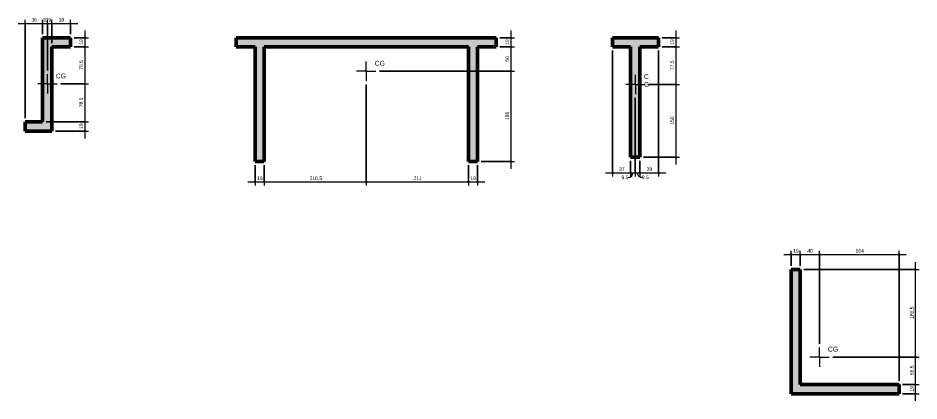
# Model space of a CAD drawing. Header units: centimetres. Extents: x -1981 to 73905, y -3196 to 88043.
# Drawn here: x 8071 to 9931, y -42 to 748 of the extents above; entities that cross this region are included whole.
import ezdxf

# ---------------------------------------------------------------- set-up
doc = ezdxf.new("R2010")
doc.units = ezdxf.units.CM
doc.linetypes.add('Traço', pattern=[0.635, 0.3175, -0.3175])
for name, color, linetype, lineweight in [('A-ANNO-DIMS', 7, 'Continuous', 9), ('A-ANNO-DIMS-50', 7, 'Continuous', 9), ('G-ANNO-TEXT', 7, 'Continuous', 9), ('S-COLS', 7, 'Continuous', 25)]:
    doc.layers.add(name, color=color, linetype=linetype, lineweight=lineweight)
doc.layers.add('A-DETL', color=7, linetype='Continuous', lineweight=18, true_color=0x00a600)
doc.styles.add('Arial_1', font='arial.ttf', dxfattribs={"width": 0.9, "height": 7.5})
doc.styles.add('Arial_3', font='arial.ttf', dxfattribs={"height": 10})
doc.dimstyles.new('PED_1_5mm_ESQ', dxfattribs={"dimscale": 30.48, "dimtxt": 7.651945, "dimasz": 0.328084, "dimexe": 0.246063, "dimexo": 0.246063, "dimgap": 0.049213, "dimtad": 1, "dimdec": 1, "dimrnd": 0.5, "dimdsep": 46, "dimtxsty": 'Arial_1', "dimblk1": 'DOTSMALL', "dimblk2": 'DOTSMALL', "dimsah": 1, "dimcen": 0.09, "dimdle": 0.492126, "dimazin": 0, "dimtfac": 1, "dimtdec": 4, "dimtix": 1, "dimtmove": 0, "dimatfit": 3, "dimfxl": 1, "dimtvp": 1, "dimtolj": 1, "dimtzin": 0, "dimarcsym": 2})
doc.dimstyles.new('PED_1_5mm_ESQ_2', dxfattribs={"dimscale": 30.48, "dimtxt": 7.651945, "dimasz": 0.328084, "dimexe": 0.246063, "dimexo": 0.246063, "dimgap": 0.049213, "dimtad": 1, "dimdec": 1, "dimrnd": 0.5, "dimdsep": 46, "dimtxsty": 'Arial_1', "dimblk1": 'DOTSMALL', "dimblk2": 'DOTSMALL', "dimsah": 1, "dimcen": 0.09, "dimdle": 0.492126, "dimazin": 0, "dimtfac": 1, "dimtdec": 4, "dimtix": 1, "dimtmove": 1, "dimatfit": 3, "dimfxl": 1, "dimtvp": 1, "dimtolj": 1, "dimtzin": 0, "dimarcsym": 2})
doc.dimstyles.new('PED_1_5mm_ESQ_3', dxfattribs={"dimscale": 30.48, "dimtxt": 7.651945, "dimasz": 0.328084, "dimexe": 0.246063, "dimexo": 0.246063, "dimgap": 0.049213, "dimtad": 1, "dimdec": 1, "dimrnd": 0.5, "dimdsep": 46, "dimtxsty": 'Arial_1', "dimblk1": 'DOTSMALL', "dimblk2": 'DOTSMALL', "dimsah": 1, "dimcen": 0.09, "dimdle": 0.492126, "dimazin": 0, "dimtfac": 1, "dimtdec": 4, "dimtix": 1, "dimtmove": 0, "dimatfit": 3, "dimfxl": 1, "dimtvp": 1, "dimtolj": 1, "dimtzin": 0, "dimarcsym": 2})

# ---------------------------------------------------------------- blocks, each defined once
blk = doc.blocks.new('TQS - Pilar Polig_5 - TQS Column-3763462-DT G 003 - DETALHE P4')
at = {"layer": 'S-COLS', "linetype": 'Traço', "lineweight": 18, "true_color": 0x808080}
blk.add_hatch(color=8, dxfattribs=at).paths.add_polyline_path([(-9.3, 150.1), (-9.3, -77.5), (-48, -77.5), (-48, -96.5), (47, -96.5), (47, -77.5), (9.7, -77.5), (9.7, 150.1)], flags=0)
at = {"layer": 'S-COLS', "lineweight": 50}
for p, q in [((-9.3, -77.5), (-9.3, 150.1)), ((-9.3, 150.1), (9.7, 150.1)), ((9.7, 150.1), (9.7, -77.5)), ((-48, -96.5), (-48, -77.5)), ((-48, -77.5), (-9.3, -77.5)), ((9.7, -77.5), (47, -77.5)), ((47, -77.5), (47, -96.5)), ((47, -96.5), (-48, -96.5))]:
    blk.add_line(p, q, dxfattribs=at)
blk = doc.blocks.new('DIMBLOCK266-DT G 001 - DETALHE P1')
at = {"layer": 'A-ANNO-DIMS-50'}
h = blk.add_hatch(color=256, dxfattribs=at)
edge = h.paths.add_edge_path(flags=0)
edge.add_arc((8208.7, 707.1), 1.25, 0, 360)
h = blk.add_hatch(color=256, dxfattribs=at)
edge = h.paths.add_edge_path(flags=0)
edge.add_arc((8208.7, 688.1), 1.25, 0, 360)
for p, q in [((8186.9, 707.1), (8216.2, 707.1)), ((8208.7, 707.1), (8186.9, 707.1)), ((8208.7, 722.1), (8208.7, 688.1)), ((8186.9, 688.1), (8216.2, 688.1)), ((8208.7, 688.1), (8186.9, 688.1))]:
    blk.add_line(p, q, dxfattribs=at)
for centre in [(8208.7, 707.1), (8208.7, 688.1)]:
    blk.add_circle(centre, 1.25, dxfattribs=at)
at = {"layer": 'A-ANNO-DIMS-50', "color": 0, "insert": (8197.4, 692.4), "char_height": 7.5, "width": 12.431, "attachment_point": 1, "rotation": 90, "line_spacing_factor": 0.941778, "style": 'Arial_1'}
blk.add_mtext('19', dxfattribs=at)
blk = doc.blocks.new('_DotSmall')
at = {"color": 0, "linetype": 'ByBlock', "const_width": 0.5}
blk.add_lwpolyline([(-0.0625, 0, 1), (0.0625, 0, 1)], format="xyb", close=True, dxfattribs=at)
blk = doc.blocks.new('DIMBLOCK267-DT G 001 - DETALHE P1')
at = {"layer": 'A-ANNO-DIMS-50'}
h = blk.add_hatch(color=256, dxfattribs=at)
edge = h.paths.add_edge_path(flags=0)
edge.add_arc((8208.7, 688.1), 1.25, 0, 360)
h = blk.add_hatch(color=256, dxfattribs=at)
edge = h.paths.add_edge_path(flags=0)
edge.add_arc((8208.7, 611.8), 1.25, 0, 360)
for p, q in [((8186.9, 688.1), (8216.2, 688.1)), ((8208.7, 688.1), (8186.9, 688.1)), ((8208.7, 688.1), (8208.7, 611.8)), ((8159.2, 611.8), (8216.2, 611.8)), ((8208.7, 611.8), (8159.2, 611.8))]:
    blk.add_line(p, q, dxfattribs=at)
for centre in [(8208.7, 688.1), (8208.7, 611.8)]:
    blk.add_circle(centre, 1.25, dxfattribs=at)
at = {"layer": 'A-ANNO-DIMS-50', "color": 0, "insert": (8197.4, 640.9), "char_height": 7.5, "width": 21.755, "attachment_point": 1, "rotation": 90, "line_spacing_factor": 0.941778, "style": 'Arial_1'}
blk.add_mtext('76.5', dxfattribs=at)
blk = doc.blocks.new('DIMBLOCK268-DT G 001 - DETALHE P1')
at = {"layer": 'A-ANNO-DIMS-50'}
h = blk.add_hatch(color=256, dxfattribs=at)
edge = h.paths.add_edge_path(flags=0)
edge.add_arc((8208.7, 611.8), 1.25, 0, 360)
h = blk.add_hatch(color=256, dxfattribs=at)
edge = h.paths.add_edge_path(flags=0)
edge.add_arc((8208.7, 533.6), 1.25, 0, 360)
for p, q in [((8159.2, 611.8), (8216.2, 611.8)), ((8208.7, 611.8), (8159.2, 611.8)), ((8208.7, 611.8), (8208.7, 533.6)), ((8129.2, 533.6), (8216.2, 533.6)), ((8208.7, 533.6), (8129.2, 533.6))]:
    blk.add_line(p, q, dxfattribs=at)
for centre in [(8208.7, 611.8), (8208.7, 533.6)]:
    blk.add_circle(centre, 1.25, dxfattribs=at)
at = {"layer": 'A-ANNO-DIMS-50', "color": 0, "insert": (8197.4, 563.6), "char_height": 7.5, "width": 21.755, "attachment_point": 1, "rotation": 90, "line_spacing_factor": 0.941778, "style": 'Arial_1'}
blk.add_mtext('78.5', dxfattribs=at)
blk = doc.blocks.new('DIMBLOCK269-DT G 001 - DETALHE P1')
at = {"layer": 'A-ANNO-DIMS-50'}
h = blk.add_hatch(color=256, dxfattribs=at)
edge = h.paths.add_edge_path(flags=0)
edge.add_arc((8208.7, 533.6), 1.25, 0, 360)
h = blk.add_hatch(color=256, dxfattribs=at)
edge = h.paths.add_edge_path(flags=0)
edge.add_arc((8208.7, 514.6), 1.25, 0, 360)
for p, q in [((8129.2, 533.6), (8216.2, 533.6)), ((8208.7, 533.6), (8129.2, 533.6)), ((8208.7, 533.6), (8208.7, 499.6)), ((8148.2, 514.6), (8216.2, 514.6)), ((8208.7, 514.6), (8148.2, 514.6))]:
    blk.add_line(p, q, dxfattribs=at)
for centre in [(8208.7, 533.6), (8208.7, 514.6)]:
    blk.add_circle(centre, 1.25, dxfattribs=at)
at = {"layer": 'A-ANNO-DIMS-50', "color": 0, "insert": (8197.4, 518.9), "char_height": 7.5, "width": 12.431, "attachment_point": 1, "rotation": 90, "line_spacing_factor": 0.941778, "style": 'Arial_1'}
blk.add_mtext('19', dxfattribs=at)
blk = doc.blocks.new('DIMBLOCK270-DT G 001 - DETALHE P1')
at = {"layer": 'A-ANNO-DIMS-50'}
h = blk.add_hatch(color=256, dxfattribs=at)
edge = h.paths.add_edge_path(flags=0)
edge.add_arc((8085.9, 736.4), 1.25, 0, 360)
h = blk.add_hatch(color=256, dxfattribs=at)
edge = h.paths.add_edge_path(flags=0)
edge.add_arc((8121.7, 736.4), 1.25, 0, 360)
for p, q in [((8070.9, 736.4), (8121.7, 736.4)), ((8085.9, 541.1), (8085.9, 743.9)), ((8085.9, 736.4), (8085.9, 541.1)), ((8121.7, 714.6), (8121.7, 743.9)), ((8121.7, 736.4), (8121.7, 714.6))]:
    blk.add_line(p, q, dxfattribs=at)
for centre in [(8085.9, 736.4), (8121.7, 736.4)]:
    blk.add_circle(centre, 1.25, dxfattribs=at)
at = {"layer": 'A-ANNO-DIMS-50', "color": 0, "insert": (8098.6, 747.6), "char_height": 7.5, "width": 12.431, "attachment_point": 1, "line_spacing_factor": 0.941778, "style": 'Arial_1'}
blk.add_mtext('36', dxfattribs=at)
blk = doc.blocks.new('DIMBLOCK271-DT G 001 - DETALHE P1')
at = {"layer": 'A-ANNO-DIMS-50'}
h = blk.add_hatch(color=256, dxfattribs=at)
edge = h.paths.add_edge_path(flags=0)
edge.add_arc((8121.7, 736.4), 1.25, 0, 360)
h = blk.add_hatch(color=256, dxfattribs=at)
edge = h.paths.add_edge_path(flags=0)
edge.add_arc((8131.7, 736.4), 1.25, 0, 360)
for p, q in [((8121.7, 714.6), (8121.7, 743.9)), ((8121.7, 736.4), (8131.7, 736.4)), ((8121.7, 736.4), (8121.7, 714.6)), ((8131.7, 639.3), (8131.7, 743.9)), ((8131.7, 736.4), (8131.7, 639.3))]:
    blk.add_line(p, q, dxfattribs=at)
for centre in [(8121.7, 736.4), (8131.7, 736.4)]:
    blk.add_circle(centre, 1.25, dxfattribs=at)
at = {"layer": 'A-ANNO-DIMS-50', "color": 0, "insert": (8121.5, 747.6), "char_height": 7.5, "width": 12.431, "attachment_point": 1, "line_spacing_factor": 0.941778, "style": 'Arial_1'}
blk.add_mtext('10', dxfattribs=at)
blk = doc.blocks.new('DIMBLOCK272-DT G 001 - DETALHE P1')
at = {"layer": 'A-ANNO-DIMS-50'}
h = blk.add_hatch(color=256, dxfattribs=at)
edge = h.paths.add_edge_path(flags=0)
edge.add_arc((8131.7, 736.4), 1.25, 0, 360)
h = blk.add_hatch(color=256, dxfattribs=at)
edge = h.paths.add_edge_path(flags=0)
edge.add_arc((8140.7, 736.4), 1.25, 0, 360)
for p, q in [((8131.7, 639.3), (8131.7, 743.9)), ((8131.7, 736.4), (8140.7, 736.4)), ((8131.7, 736.4), (8131.7, 639.3)), ((8140.7, 695.6), (8140.7, 743.9)), ((8140.7, 736.4), (8140.7, 695.6))]:
    blk.add_line(p, q, dxfattribs=at)
for centre in [(8131.7, 736.4), (8140.7, 736.4)]:
    blk.add_circle(centre, 1.25, dxfattribs=at)
at = {"layer": 'A-ANNO-DIMS-50', "color": 0, "insert": (8133.6, 747.6), "char_height": 7.5, "width": 6.216, "attachment_point": 1, "line_spacing_factor": 0.941778, "style": 'Arial_1'}
blk.add_mtext('9', dxfattribs=at)
blk = doc.blocks.new('DIMBLOCK273-DT G 001 - DETALHE P1')
at = {"layer": 'A-ANNO-DIMS-50'}
h = blk.add_hatch(color=256, dxfattribs=at)
edge = h.paths.add_edge_path(flags=0)
edge.add_arc((8140.7, 736.4), 1.25, 0, 360)
h = blk.add_hatch(color=256, dxfattribs=at)
edge = h.paths.add_edge_path(flags=0)
edge.add_arc((8179.4, 736.4), 1.25, 0, 360)
for p, q in [((8140.7, 695.6), (8140.7, 743.9)), ((8140.7, 736.4), (8194.4, 736.4)), ((8140.7, 736.4), (8140.7, 695.6)), ((8179.4, 714.6), (8179.4, 743.9)), ((8179.4, 736.4), (8179.4, 714.6))]:
    blk.add_line(p, q, dxfattribs=at)
for centre in [(8140.7, 736.4), (8179.4, 736.4)]:
    blk.add_circle(centre, 1.25, dxfattribs=at)
at = {"layer": 'A-ANNO-DIMS-50', "color": 0, "insert": (8154.9, 747.6), "char_height": 7.5, "width": 12.431, "attachment_point": 1, "line_spacing_factor": 0.941778, "style": 'Arial_1'}
blk.add_mtext('39', dxfattribs=at)
blk = doc.blocks.new('DIMBLOCK274-DT G 002 - DETALHE P3')
at = {"layer": 'A-ANNO-DIMS-50'}
h = blk.add_hatch(color=256, dxfattribs=at)
edge = h.paths.add_edge_path(flags=0)
edge.add_arc((8560.4, 409.8), 1.25, 0, 360)
h = blk.add_hatch(color=256, dxfattribs=at)
edge = h.paths.add_edge_path(flags=0)
edge.add_arc((8579.4, 409.8), 1.25, 0, 360)
for p, q in [((8560.4, 444.6), (8560.4, 402.3)), ((8560.4, 409.8), (8560.4, 444.6)), ((8579.4, 444.6), (8579.4, 402.3)), ((8579.4, 409.8), (8579.4, 444.6)), ((8545.4, 409.8), (8579.4, 409.8))]:
    blk.add_line(p, q, dxfattribs=at)
for centre in [(8560.4, 409.8), (8579.4, 409.8)]:
    blk.add_circle(centre, 1.25, dxfattribs=at)
at = {"layer": 'A-ANNO-DIMS-50', "color": 0, "insert": (8564.7, 421), "char_height": 7.5, "width": 12.431, "attachment_point": 1, "line_spacing_factor": 0.941778, "style": 'Arial_1'}
blk.add_mtext('19', dxfattribs=at)
blk = doc.blocks.new('DIMBLOCK275-DT G 002 - DETALHE P3')
at = {"layer": 'A-ANNO-DIMS-50'}
h = blk.add_hatch(color=256, dxfattribs=at)
edge = h.paths.add_edge_path(flags=0)
edge.add_arc((8579.4, 409.8), 1.25, 0, 360)
h = blk.add_hatch(color=256, dxfattribs=at)
edge = h.paths.add_edge_path(flags=0)
edge.add_arc((8790.1, 409.8), 1.25, 0, 360)
for p, q in [((8790.1, 610.5), (8790.1, 402.3)), ((8790.1, 409.8), (8790.1, 610.5)), ((8579.4, 444.6), (8579.4, 402.3)), ((8579.4, 409.8), (8579.4, 444.6)), ((8579.4, 409.8), (8790.1, 409.8))]:
    blk.add_line(p, q, dxfattribs=at)
for centre in [(8579.4, 409.8), (8790.1, 409.8)]:
    blk.add_circle(centre, 1.25, dxfattribs=at)
at = {"layer": 'A-ANNO-DIMS-50', "color": 0, "insert": (8673.1, 421), "char_height": 7.5, "width": 27.971, "attachment_point": 1, "line_spacing_factor": 0.941778, "style": 'Arial_1'}
blk.add_mtext('210.5', dxfattribs=at)
blk = doc.blocks.new('DIMBLOCK276-DT G 002 - DETALHE P3')
at = {"layer": 'A-ANNO-DIMS-50'}
h = blk.add_hatch(color=256, dxfattribs=at)
edge = h.paths.add_edge_path(flags=0)
edge.add_arc((8790.1, 409.8), 1.25, 0, 360)
h = blk.add_hatch(color=256, dxfattribs=at)
edge = h.paths.add_edge_path(flags=0)
edge.add_arc((9000.9, 409.8), 1.25, 0, 360)
for p, q in [((8790.1, 610.5), (8790.1, 402.3)), ((8790.1, 409.8), (8790.1, 610.5)), ((9000.9, 444.6), (9000.9, 402.3)), ((9000.9, 409.8), (9000.9, 444.6)), ((8790.1, 409.8), (9000.9, 409.8))]:
    blk.add_line(p, q, dxfattribs=at)
for centre in [(8790.1, 409.8), (9000.9, 409.8)]:
    blk.add_circle(centre, 1.25, dxfattribs=at)
at = {"layer": 'A-ANNO-DIMS-50', "color": 0, "insert": (8887.7, 421), "char_height": 7.5, "width": 18.647, "attachment_point": 1, "line_spacing_factor": 0.941778, "style": 'Arial_1'}
blk.add_mtext('211', dxfattribs=at)
blk = doc.blocks.new('DIMBLOCK277-DT G 002 - DETALHE P3')
at = {"layer": 'A-ANNO-DIMS-50'}
h = blk.add_hatch(color=256, dxfattribs=at)
edge = h.paths.add_edge_path(flags=0)
edge.add_arc((9000.9, 409.8), 1.25, 0, 360)
h = blk.add_hatch(color=256, dxfattribs=at)
edge = h.paths.add_edge_path(flags=0)
edge.add_arc((9019.9, 409.8), 1.25, 0, 360)
for p, q in [((9000.9, 444.6), (9000.9, 402.3)), ((9000.9, 409.8), (9000.9, 444.6)), ((9019.9, 444.6), (9019.9, 402.3)), ((9019.9, 409.8), (9019.9, 444.6)), ((9000.9, 409.8), (9034.9, 409.8))]:
    blk.add_line(p, q, dxfattribs=at)
for centre in [(9000.9, 409.8), (9019.9, 409.8)]:
    blk.add_circle(centre, 1.25, dxfattribs=at)
at = {"layer": 'A-ANNO-DIMS-50', "color": 0, "insert": (9005.2, 421), "char_height": 7.5, "width": 12.431, "attachment_point": 1, "line_spacing_factor": 0.941778, "style": 'Arial_1'}
blk.add_mtext('19', dxfattribs=at)
blk = doc.blocks.new('DIMBLOCK278-DT G 002 - DETALHE P3')
at = {"layer": 'A-ANNO-DIMS-50'}
h = blk.add_hatch(color=256, dxfattribs=at)
edge = h.paths.add_edge_path(flags=0)
edge.add_arc((9088.5, 707.1), 1.25, 0, 360)
h = blk.add_hatch(color=256, dxfattribs=at)
edge = h.paths.add_edge_path(flags=0)
edge.add_arc((9088.5, 688.1), 1.25, 0, 360)
for p, q in [((9066.1, 707.1), (9096, 707.1)), ((9088.5, 707.1), (9066.1, 707.1)), ((9088.5, 722.1), (9088.5, 688.1)), ((9066.1, 688.1), (9096, 688.1)), ((9088.5, 688.1), (9066.1, 688.1))]:
    blk.add_line(p, q, dxfattribs=at)
for centre in [(9088.5, 707.1), (9088.5, 688.1)]:
    blk.add_circle(centre, 1.25, dxfattribs=at)
at = {"layer": 'A-ANNO-DIMS-50', "color": 0, "insert": (9077.3, 692.4), "char_height": 7.5, "width": 12.431, "attachment_point": 1, "rotation": 90, "line_spacing_factor": 0.941778, "style": 'Arial_1'}
blk.add_mtext('19', dxfattribs=at)
blk = doc.blocks.new('DIMBLOCK279-DT G 002 - DETALHE P3')
at = {"layer": 'A-ANNO-DIMS-50'}
h = blk.add_hatch(color=256, dxfattribs=at)
edge = h.paths.add_edge_path(flags=0)
edge.add_arc((9088.5, 688.1), 1.25, 0, 360)
h = blk.add_hatch(color=256, dxfattribs=at)
edge = h.paths.add_edge_path(flags=0)
edge.add_arc((9088.5, 638), 1.25, 0, 360)
for p, q in [((9066.1, 688.1), (9096, 688.1)), ((9088.5, 688.1), (9066.1, 688.1)), ((9088.5, 688.1), (9088.5, 638)), ((8817.6, 638), (9096, 638)), ((9088.5, 638), (8817.6, 638))]:
    blk.add_line(p, q, dxfattribs=at)
for centre in [(9088.5, 688.1), (9088.5, 638)]:
    blk.add_circle(centre, 1.25, dxfattribs=at)
at = {"layer": 'A-ANNO-DIMS-50', "color": 0, "insert": (9077.3, 657.9), "char_height": 7.5, "width": 12.431, "attachment_point": 1, "rotation": 90, "line_spacing_factor": 0.941778, "style": 'Arial_1'}
blk.add_mtext('50', dxfattribs=at)
blk = doc.blocks.new('DIMBLOCK280-DT G 002 - DETALHE P3')
at = {"layer": 'A-ANNO-DIMS-50'}
h = blk.add_hatch(color=256, dxfattribs=at)
edge = h.paths.add_edge_path(flags=0)
edge.add_arc((9088.5, 638), 1.25, 0, 360)
h = blk.add_hatch(color=256, dxfattribs=at)
edge = h.paths.add_edge_path(flags=0)
edge.add_arc((9088.5, 452.1), 1.25, 0, 360)
for p, q in [((8817.6, 638), (9096, 638)), ((9088.5, 638), (8817.6, 638)), ((9088.5, 638), (9088.5, 437.1)), ((9027.4, 452.1), (9096, 452.1)), ((9088.5, 452.1), (9027.4, 452.1))]:
    blk.add_line(p, q, dxfattribs=at)
for centre in [(9088.5, 638), (9088.5, 452.1)]:
    blk.add_circle(centre, 1.25, dxfattribs=at)
at = {"layer": 'A-ANNO-DIMS-50', "color": 0, "insert": (9077.3, 537.3), "char_height": 7.5, "width": 18.647, "attachment_point": 1, "rotation": 90, "line_spacing_factor": 0.941778, "style": 'Arial_1'}
blk.add_mtext('186', dxfattribs=at)
blk = doc.blocks.new('DIMBLOCK281-DT G 003 - DETALHE P4')
at = {"layer": 'A-ANNO-DIMS-50'}
h = blk.add_hatch(color=256, dxfattribs=at)
edge = h.paths.add_edge_path(flags=0)
edge.add_arc((9298.7, 428.6), 1.25, 0, 360)
h = blk.add_hatch(color=256, dxfattribs=at)
edge = h.paths.add_edge_path(flags=0)
edge.add_arc((9335.9, 428.6), 1.25, 0, 360)
for p, q in [((9298.7, 680.6), (9298.7, 421.1)), ((9298.7, 428.6), (9298.7, 680.6)), ((9335.9, 453.1), (9335.9, 421.1)), ((9335.9, 428.6), (9335.9, 453.1)), ((9283.7, 428.6), (9335.9, 428.6))]:
    blk.add_line(p, q, dxfattribs=at)
for centre in [(9298.7, 428.6), (9335.9, 428.6)]:
    blk.add_circle(centre, 1.25, dxfattribs=at)
at = {"layer": 'A-ANNO-DIMS-50', "color": 0, "insert": (9312.1, 439.9), "char_height": 7.5, "width": 12.431, "attachment_point": 1, "line_spacing_factor": 0.941778, "style": 'Arial_1'}
blk.add_mtext('37', dxfattribs=at)
blk = doc.blocks.new('DIMBLOCK282-DT G 003 - DETALHE P4')
at = {"layer": 'A-ANNO-DIMS-50'}
h = blk.add_hatch(color=256, dxfattribs=at)
edge = h.paths.add_edge_path(flags=0)
edge.add_arc((9335.9, 428.6), 1.25, 0, 360)
h = blk.add_hatch(color=256, dxfattribs=at)
edge = h.paths.add_edge_path(flags=0)
edge.add_arc((9345.6, 428.6), 1.25, 0, 360)
for p, q in [((9345.6, 583.1), (9345.6, 421.1)), ((9345.6, 428.6), (9345.6, 583.1)), ((9335.9, 453.1), (9335.9, 421.1)), ((9335.9, 428.6), (9335.9, 453.1)), ((9335.9, 428.6), (9345.6, 428.6))]:
    blk.add_line(p, q, dxfattribs=at)
for centre in [(9335.9, 428.6), (9345.6, 428.6)]:
    blk.add_circle(centre, 1.25, dxfattribs=at)
blk.add_ellipse((9329.9, 428.6), major_axis=(10.8, 0), ratio=0.875339, start_param=4.712389, end_param=6.283185, dxfattribs=at)
at = {"layer": 'A-ANNO-DIMS-50', "color": 0, "insert": (9317, 423), "char_height": 7.5, "width": 15.539, "attachment_point": 1, "line_spacing_factor": 0.941778, "style": 'Arial_1'}
blk.add_mtext('9.5', dxfattribs=at)
blk = doc.blocks.new('DIMBLOCK283-DT G 003 - DETALHE P4')
at = {"layer": 'A-ANNO-DIMS-50'}
h = blk.add_hatch(color=256, dxfattribs=at)
edge = h.paths.add_edge_path(flags=0)
edge.add_arc((9345.6, 428.6), 1.25, 0, 360)
h = blk.add_hatch(color=256, dxfattribs=at)
edge = h.paths.add_edge_path(flags=0)
edge.add_arc((9354.9, 428.6), 1.25, 0, 360)
for p, q in [((9345.6, 583.1), (9345.6, 421.1)), ((9345.6, 428.6), (9345.6, 583.1)), ((9354.9, 453.1), (9354.9, 421.1)), ((9354.9, 428.6), (9354.9, 453.1)), ((9345.6, 428.6), (9354.9, 428.6))]:
    blk.add_line(p, q, dxfattribs=at)
for centre in [(9345.6, 428.6), (9354.9, 428.6)]:
    blk.add_circle(centre, 1.25, dxfattribs=at)
blk.add_ellipse((9359.1, 428.6), major_axis=(0, 9.49), ratio=0.933169, start_param=1.570796, end_param=3.141593, dxfattribs=at)
at = {"layer": 'A-ANNO-DIMS-50', "color": 0, "insert": (9359.1, 423), "char_height": 7.5, "width": 15.539, "attachment_point": 1, "line_spacing_factor": 0.941778, "style": 'Arial_1'}
blk.add_mtext('9.5', dxfattribs=at)
blk = doc.blocks.new('DIMBLOCK284-DT G 003 - DETALHE P4')
at = {"layer": 'A-ANNO-DIMS-50'}
h = blk.add_hatch(color=256, dxfattribs=at)
edge = h.paths.add_edge_path(flags=0)
edge.add_arc((9354.9, 428.6), 1.25, 0, 360)
h = blk.add_hatch(color=256, dxfattribs=at)
edge = h.paths.add_edge_path(flags=0)
edge.add_arc((9393.7, 428.6), 1.25, 0, 360)
for p, q in [((9393.7, 680.6), (9393.7, 421.1)), ((9393.7, 428.6), (9393.7, 680.6)), ((9354.9, 453.1), (9354.9, 421.1)), ((9354.9, 428.6), (9354.9, 453.1)), ((9354.9, 428.6), (9408.7, 428.6))]:
    blk.add_line(p, q, dxfattribs=at)
for centre in [(9354.9, 428.6), (9393.7, 428.6)]:
    blk.add_circle(centre, 1.25, dxfattribs=at)
at = {"layer": 'A-ANNO-DIMS-50', "color": 0, "insert": (9369.1, 439.9), "char_height": 7.5, "width": 12.431, "attachment_point": 1, "line_spacing_factor": 0.941778, "style": 'Arial_1'}
blk.add_mtext('39', dxfattribs=at)
blk = doc.blocks.new('DIMBLOCK285-DT G 003 - DETALHE P4')
at = {"layer": 'A-ANNO-DIMS-50'}
h = blk.add_hatch(color=256, dxfattribs=at)
edge = h.paths.add_edge_path(flags=0)
edge.add_arc((9429.2, 707.1), 1.25, 0, 360)
h = blk.add_hatch(color=256, dxfattribs=at)
edge = h.paths.add_edge_path(flags=0)
edge.add_arc((9429.2, 688.1), 1.25, 0, 360)
for p, q in [((9401.2, 707.1), (9436.7, 707.1)), ((9429.2, 707.1), (9401.2, 707.1)), ((9429.2, 722.1), (9429.2, 688.1)), ((9401.2, 688.1), (9436.7, 688.1)), ((9429.2, 688.1), (9401.2, 688.1))]:
    blk.add_line(p, q, dxfattribs=at)
for centre in [(9429.2, 707.1), (9429.2, 688.1)]:
    blk.add_circle(centre, 1.25, dxfattribs=at)
at = {"layer": 'A-ANNO-DIMS-50', "color": 0, "insert": (9418, 692.4), "char_height": 7.5, "width": 12.431, "attachment_point": 1, "rotation": 90, "line_spacing_factor": 0.941778, "style": 'Arial_1'}
blk.add_mtext('19', dxfattribs=at)
blk = doc.blocks.new('DIMBLOCK286-DT G 003 - DETALHE P4')
at = {"layer": 'A-ANNO-DIMS-50'}
h = blk.add_hatch(color=256, dxfattribs=at)
edge = h.paths.add_edge_path(flags=0)
edge.add_arc((9429.2, 688.1), 1.25, 0, 360)
h = blk.add_hatch(color=256, dxfattribs=at)
edge = h.paths.add_edge_path(flags=0)
edge.add_arc((9429.2, 610.6), 1.25, 0, 360)
for p, q in [((9401.2, 688.1), (9436.7, 688.1)), ((9429.2, 688.1), (9401.2, 688.1)), ((9429.2, 688.1), (9429.2, 610.6)), ((9373.7, 610.6), (9436.7, 610.6)), ((9429.2, 610.6), (9373.7, 610.6))]:
    blk.add_line(p, q, dxfattribs=at)
for centre in [(9429.2, 688.1), (9429.2, 610.6)]:
    blk.add_circle(centre, 1.25, dxfattribs=at)
at = {"layer": 'A-ANNO-DIMS-50', "color": 0, "insert": (9418, 640.3), "char_height": 7.5, "width": 21.755, "attachment_point": 1, "rotation": 90, "line_spacing_factor": 0.941778, "style": 'Arial_1'}
blk.add_mtext('77.5', dxfattribs=at)
blk = doc.blocks.new('DIMBLOCK287-DT G 003 - DETALHE P4')
at = {"layer": 'A-ANNO-DIMS-50'}
h = blk.add_hatch(color=256, dxfattribs=at)
edge = h.paths.add_edge_path(flags=0)
edge.add_arc((9429.2, 610.6), 1.25, 0, 360)
h = blk.add_hatch(color=256, dxfattribs=at)
edge = h.paths.add_edge_path(flags=0)
edge.add_arc((9429.2, 460.6), 1.25, 0, 360)
for p, q in [((9373.7, 610.6), (9436.7, 610.6)), ((9429.2, 610.6), (9373.7, 610.6)), ((9429.2, 610.6), (9429.2, 445.6)), ((9362.4, 460.6), (9436.7, 460.6)), ((9429.2, 460.6), (9362.4, 460.6))]:
    blk.add_line(p, q, dxfattribs=at)
for centre in [(9429.2, 610.6), (9429.2, 460.6)]:
    blk.add_circle(centre, 1.25, dxfattribs=at)
at = {"layer": 'A-ANNO-DIMS-50', "color": 0, "insert": (9418, 527.8), "char_height": 7.5, "width": 18.647, "attachment_point": 1, "rotation": 90, "line_spacing_factor": 0.941778, "style": 'Arial_1'}
blk.add_mtext('150', dxfattribs=at)
blk = doc.blocks.new('DIMBLOCK288-DT G 004 - DETALHE P140')
at = {"layer": 'A-ANNO-DIMS-50'}
h = blk.add_hatch(color=256, dxfattribs=at)
edge = h.paths.add_edge_path(flags=0)
edge.add_arc((9667.1, 260), 1.25, 0, 360)
h = blk.add_hatch(color=256, dxfattribs=at)
edge = h.paths.add_edge_path(flags=0)
edge.add_arc((9686.1, 260), 1.25, 0, 360)
for p, q in [((9667.1, 236.6), (9667.1, 267.5)), ((9686.1, 236.6), (9686.1, 267.5)), ((9652.1, 260), (9686.1, 260)), ((9667.1, 260), (9667.1, 236.6)), ((9686.1, 260), (9686.1, 236.6))]:
    blk.add_line(p, q, dxfattribs=at)
for centre in [(9667.1, 260), (9686.1, 260)]:
    blk.add_circle(centre, 1.25, dxfattribs=at)
at = {"layer": 'A-ANNO-DIMS-50', "color": 0, "insert": (9671.5, 271.2), "char_height": 7.5, "width": 12.431, "attachment_point": 1, "line_spacing_factor": 0.941778, "style": 'Arial_1'}
blk.add_mtext('19', dxfattribs=at)
blk = doc.blocks.new('DIMBLOCK289-DT G 004 - DETALHE P140')
at = {"layer": 'A-ANNO-DIMS-50'}
h = blk.add_hatch(color=256, dxfattribs=at)
edge = h.paths.add_edge_path(flags=0)
edge.add_arc((9686.1, 260), 1.25, 0, 360)
h = blk.add_hatch(color=256, dxfattribs=at)
edge = h.paths.add_edge_path(flags=0)
edge.add_arc((9726.1, 260), 1.25, 0, 360)
for p, q in [((9686.1, 236.6), (9686.1, 267.5)), ((9726.1, 76.1), (9726.1, 267.5)), ((9686.1, 260), (9726.1, 260)), ((9686.1, 260), (9686.1, 236.6)), ((9726.1, 260), (9726.1, 76.1))]:
    blk.add_line(p, q, dxfattribs=at)
for centre in [(9686.1, 260), (9726.1, 260)]:
    blk.add_circle(centre, 1.25, dxfattribs=at)
at = {"layer": 'A-ANNO-DIMS-50', "color": 0, "insert": (9700.9, 271.2), "char_height": 7.5, "width": 12.431, "attachment_point": 1, "line_spacing_factor": 0.941778, "style": 'Arial_1'}
blk.add_mtext('40', dxfattribs=at)
blk = doc.blocks.new('DIMBLOCK290-DT G 004 - DETALHE P140')
at = {"layer": 'A-ANNO-DIMS-50'}
h = blk.add_hatch(color=256, dxfattribs=at)
edge = h.paths.add_edge_path(flags=0)
edge.add_arc((9726.1, 260), 1.25, 0, 360)
h = blk.add_hatch(color=256, dxfattribs=at)
edge = h.paths.add_edge_path(flags=0)
edge.add_arc((9890.1, 260), 1.25, 0, 360)
for p, q in [((9726.1, 76.1), (9726.1, 267.5)), ((9890.1, -0.4), (9890.1, 267.5)), ((9726.1, 260), (9905.1, 260)), ((9726.1, 260), (9726.1, 76.1)), ((9890.1, 260), (9890.1, -0.4))]:
    blk.add_line(p, q, dxfattribs=at)
for centre in [(9726.1, 260), (9890.1, 260)]:
    blk.add_circle(centre, 1.25, dxfattribs=at)
at = {"layer": 'A-ANNO-DIMS-50', "color": 0, "insert": (9800.3, 271.2), "char_height": 7.5, "width": 18.647, "attachment_point": 1, "line_spacing_factor": 0.941778, "style": 'Arial_1'}
blk.add_mtext('164', dxfattribs=at)
blk = doc.blocks.new('DIMBLOCK291-DT G 004 - DETALHE P140')
at = {"layer": 'A-ANNO-DIMS-50'}
h = blk.add_hatch(color=256, dxfattribs=at)
edge = h.paths.add_edge_path(flags=0)
edge.add_arc((9923.9, -7.9), 1.25, 0, 360)
h = blk.add_hatch(color=256, dxfattribs=at)
edge = h.paths.add_edge_path(flags=0)
edge.add_arc((9923.9, -26.9), 1.25, 0, 360)
for p, q in [((9897.6, -7.9), (9931.4, -7.9)), ((9923.9, -7.9), (9897.6, -7.9)), ((9923.9, -41.9), (9923.9, -7.9)), ((9897.6, -26.9), (9931.4, -26.9)), ((9923.9, -26.9), (9897.6, -26.9))]:
    blk.add_line(p, q, dxfattribs=at)
for centre in [(9923.9, -7.9), (9923.9, -26.9)]:
    blk.add_circle(centre, 1.25, dxfattribs=at)
at = {"layer": 'A-ANNO-DIMS-50', "color": 0, "insert": (9912.6, -22.6), "char_height": 7.5, "width": 12.431, "attachment_point": 1, "rotation": 90, "line_spacing_factor": 0.941778, "style": 'Arial_1'}
blk.add_mtext('19', dxfattribs=at)
blk = doc.blocks.new('DIMBLOCK292-DT G 004 - DETALHE P140')
at = {"layer": 'A-ANNO-DIMS-50'}
h = blk.add_hatch(color=256, dxfattribs=at)
edge = h.paths.add_edge_path(flags=0)
edge.add_arc((9923.9, 48.6), 1.25, 0, 360)
h = blk.add_hatch(color=256, dxfattribs=at)
edge = h.paths.add_edge_path(flags=0)
edge.add_arc((9923.9, -7.9), 1.25, 0, 360)
for p, q in [((9753.6, 48.6), (9931.4, 48.6)), ((9923.9, 48.6), (9753.6, 48.6)), ((9923.9, -7.9), (9923.9, 48.6)), ((9897.6, -7.9), (9931.4, -7.9)), ((9923.9, -7.9), (9897.6, -7.9))]:
    blk.add_line(p, q, dxfattribs=at)
for centre in [(9923.9, 48.6), (9923.9, -7.9)]:
    blk.add_circle(centre, 1.25, dxfattribs=at)
at = {"layer": 'A-ANNO-DIMS-50', "color": 0, "insert": (9912.6, 11.3), "char_height": 7.5, "width": 21.755, "attachment_point": 1, "rotation": 90, "line_spacing_factor": 0.941778, "style": 'Arial_1'}
blk.add_mtext('56.5', dxfattribs=at)
blk = doc.blocks.new('DIMBLOCK293-DT G 004 - DETALHE P140')
at = {"layer": 'A-ANNO-DIMS-50'}
h = blk.add_hatch(color=256, dxfattribs=at)
edge = h.paths.add_edge_path(flags=0)
edge.add_arc((9923.9, 229.1), 1.25, 0, 360)
h = blk.add_hatch(color=256, dxfattribs=at)
edge = h.paths.add_edge_path(flags=0)
edge.add_arc((9923.9, 48.6), 1.25, 0, 360)
for p, q in [((9923.9, 48.6), (9923.9, 244.1)), ((9693.6, 229.1), (9931.4, 229.1)), ((9923.9, 229.1), (9693.6, 229.1)), ((9753.6, 48.6), (9931.4, 48.6)), ((9923.9, 48.6), (9753.6, 48.6))]:
    blk.add_line(p, q, dxfattribs=at)
for centre in [(9923.9, 229.1), (9923.9, 48.6)]:
    blk.add_circle(centre, 1.25, dxfattribs=at)
at = {"layer": 'A-ANNO-DIMS-50', "color": 0, "insert": (9912.6, 127.2), "char_height": 7.5, "width": 27.971, "attachment_point": 1, "rotation": 90, "line_spacing_factor": 0.941778, "style": 'Arial_1'}
blk.add_mtext('180.5', dxfattribs=at)

msp = doc.modelspace()

# ---------------------------------------------------------------- hatches: boundary and pattern name
at = {"layer": 'S-COLS', "true_color": 0x808080}
for points in [[(8085.92, 514.55), (8140.67, 514.55), (8140.67, 688.12), (8179.42, 688.12), (8179.42, 707.12), (8121.67, 707.12), (8121.67, 533.55), (8085.92, 533.55)], [(9000.86, 452.12), (9019.86, 452.12), (9019.86, 688.12), (9058.6, 688.12), (9058.6, 707.12), (8521.61, 707.12), (8521.61, 688.12), (8560.36, 688.12), (8560.36, 452.12), (8579.36, 452.12), (8579.36, 688.12), (9000.86, 688.12)], [(9890.14, -26.88), (9890.14, -7.88), (9686.14, -7.88), (9686.14, 229.12), (9667.14, 229.12), (9667.14, -26.88)]]:
    msp.add_hatch(color=8, dxfattribs=at).paths.add_polyline_path(points, flags=0)

# ---------------------------------------------------------------- linework, layer by layer
at = {"layer": 'A-DETL', "color": 7}
for p, q in [((8790.11, 637.98), (8790.11, 657.98)), ((8790.11, 637.98), (8770.11, 637.98)), ((8790.11, 637.98), (8810.11, 637.98)), ((8790.11, 637.98), (8790.11, 617.98)), ((8131.7, 611.81), (8131.7, 631.81)), ((9345.65, 610.64), (9345.65, 630.64)), ((8131.7, 611.81), (8111.7, 611.81)), ((8131.7, 611.81), (8151.7, 611.81)), ((8131.7, 611.81), (8131.7, 591.81)), ((9345.65, 610.64), (9326.18, 610.64)), ((9345.65, 610.64), (9366.18, 610.64)), ((9345.65, 610.64), (9345.65, 590.64)), ((9726.09, 48.57), (9726.09, 68.57)), ((9726.09, 48.57), (9706.09, 48.57)), ((9726.09, 48.57), (9746.09, 48.57)), ((9726.09, 48.57), (9726.09, 28.57))]:
    msp.add_line(p, q, dxfattribs=at)
at = {"layer": 'S-COLS', "lineweight": 50}
for p, q in [((8121.67, 533.55), (8121.67, 707.12)), ((8121.67, 707.12), (8179.42, 707.12)), ((8179.42, 707.12), (8179.42, 688.12)), ((8521.61, 707.12), (9058.6, 707.12)), ((8521.61, 688.12), (8521.61, 707.12)), ((9058.6, 707.12), (9058.6, 688.12)), ((8179.42, 688.12), (8140.67, 688.12)), ((8140.67, 688.12), (8140.67, 514.55)), ((8560.36, 688.12), (8521.61, 688.12)), ((8560.36, 452.12), (8560.36, 688.12)), ((9000.86, 688.12), (8579.36, 688.12)), ((8579.36, 688.12), (8579.36, 452.12)), ((9000.86, 452.12), (9000.86, 688.12)), ((9058.6, 688.12), (9019.86, 688.12)), ((9019.86, 688.12), (9019.86, 452.12)), ((8085.92, 514.55), (8085.92, 533.55)), ((8085.92, 533.55), (8121.67, 533.55)), ((8140.67, 514.55), (8085.92, 514.55)), ((8579.36, 452.12), (8560.36, 452.12)), ((9019.86, 452.12), (9000.86, 452.12)), ((9667.14, -26.88), (9667.14, 229.12)), ((9667.14, 229.12), (9686.14, 229.12)), ((9686.14, 229.12), (9686.14, -7.88)), ((9686.14, -7.88), (9890.14, -7.88)), ((9890.14, -7.88), (9890.14, -26.88)), ((9890.14, -26.88), (9667.14, -26.88))]:
    msp.add_line(p, q, dxfattribs=at)

# ---------------------------------------------------------------- block references
at = {"layer": 'S-COLS', "rotation": 180}
msp.add_blockref('TQS - Pilar Polig_5 - TQS Column-3763462-DT G 003 - DETALHE P4', (9345.65, 610.64), dxfattribs=at)

# ---------------------------------------------------------------- texts
at = {"layer": 'G-ANNO-TEXT', "char_height": 10, "attachment_point": 1, "style": 'Arial_3'}
for s, insert, width in [('CG', (8807.37, 659.42), 25.654), ('CG', (8148.96, 633.26), 25.654), ('G', (9363.44, 615.89), 13.2278), ('C', (9363.44, 632.09), 12.4262), ('CG', (9743.35, 70.02), 25.654)]:
    msp.add_mtext(s, dxfattribs=dict(at, insert=insert, width=width))

# ---------------------------------------------------------------- dimensions: what is measured, and where the dimension line sits
at = {"layer": 'A-ANNO-DIMS'}
for base, p1, p2, dimstyle, override, picture, middle in [((8121.67267407, 736.35837283), (8085.92267407, 533.55062292), (8121.67267407, 707.11928422), 'PED_1_5mm_ESQ', {"dimpost": '<>', "dimfxl": 177.21214}, 'DIMBLOCK270-DT G 001 - DETALHE P1', (8103.79767407, 741.69022824)), ((8131.7, 736.36), (8121.67, 707.12), (8131.7, 631.81), 'PED_1_5mm_ESQ', {"dimpost": '<>', "dimfxl": 75.973814}, 'DIMBLOCK271-DT G 001 - DETALHE P1', (8126.69, 741.69)), ((8140.67, 736.36), (8131.7, 631.81), (8140.67, 688.12), 'PED_1_5mm_ESQ', {"dimpost": '<>', "dimfxl": 57.020214}, 'DIMBLOCK272-DT G 001 - DETALHE P1', (8136.19, 741.69)), ((8179.42268, 736.35837), (8140.67267, 688.11928), (8179.42268, 707.11928), 'PED_1_5mm_ESQ_3', {"dimpost": '<>', "dimfxl": 43.157423}, 'DIMBLOCK273-DT G 001 - DETALHE P1', (8160.04768, 741.69023)), ((9335.92753465, 428.63004575), (9298.67753468, 688.1192854), (9335.92753465, 460.55052724), 'PED_1_5mm_ESQ_3', {"dimpost": '<>', "dimfxl": 230.597273}, 'DIMBLOCK281-DT G 003 - DETALHE P4', (9317.30253467, 433.96190116)), ((9393.6775347, 428.6300458), (9354.9275346, 460.5505272), (9393.6775347, 688.1192854), 'PED_1_5mm_ESQ_3', {"dimpost": '<>', "dimfxl": 230.844325}, 'DIMBLOCK284-DT G 003 - DETALHE P4', (9374.3025346, 433.9619012)), ((8790.1098, 409.7729), (8579.3648, 452.1193), (8790.1098, 617.9755), 'PED_1_5mm_ESQ_3', {"dimpost": '<>', "dimfxl": 268.182259}, 'DIMBLOCK275-DT G 002 - DETALHE P3', (8684.7373, 415.1022)), ((9000.8648, 409.7729), (8790.1098, 617.9755), (9000.8648, 452.1193), 'PED_1_5mm_ESQ_3', {"dimpost": '<>', "dimfxl": 268.190163}, 'DIMBLOCK276-DT G 002 - DETALHE P3', (8895.4873, 415.0383)), ((8579.36, 409.77), (8560.36, 452.12), (8579.36, 452.12), 'PED_1_5mm_ESQ_3', {"dimpost": '<>', "dimfxl": 19}, 'DIMBLOCK274-DT G 002 - DETALHE P3', (8569.86, 415.1)), ((9019.86, 409.77), (9000.86, 452.12), (9019.86, 452.12), 'PED_1_5mm_ESQ_3', {"dimpost": '<>', "dimfxl": 19}, 'DIMBLOCK277-DT G 002 - DETALHE P3', (9010.36, 415.1)), ((9686.14, 259.99), (9667.14, 229.12), (9686.14, 229.12), 'PED_1_5mm_ESQ_3', {"dimpost": '<>', "dimfxl": 19}, 'DIMBLOCK288-DT G 004 - DETALHE P140', (9676.64, 265.32)), ((9726.0914, 259.9879), (9686.1436, 229.1193), (9726.0914, 68.5671), 'PED_1_5mm_ESQ_3', {"dimpost": '<>', "dimfxl": 165.447357}, 'DIMBLOCK289-DT G 004 - DETALHE P140', (9706.1175, 265.3172)), ((9890.1436, 259.9879), (9726.0914, 68.5671), (9890.1436, -7.8807), 'PED_1_5mm_ESQ_3', {"dimpost": '<>', "dimfxl": 180.990014}, 'DIMBLOCK290-DT G 004 - DETALHE P140', (9808.1175, 265.3172))]:
    dim = msp.add_linear_dim(base=base, p1=p1, p2=p2, dimstyle=dimstyle, override=override, dxfattribs=at)
    dim.commit()
    dim.dimension.update_dxf_attribs({"geometry": picture, "text_midpoint": middle})
for base, p1, p2, dimstyle, override, picture, middle in [((8208.66, 688.12), (8179.42, 707.12), (8179.42, 688.12), 'PED_1_5mm_ESQ', {"dimpost": '<>', "dimfxl": 19}, 'DIMBLOCK266-DT G 001 - DETALHE P1', (8203.33, 697.62)), ((9088.5, 688.12), (9058.6, 707.12), (9058.6, 688.12), 'PED_1_5mm_ESQ_3', {"dimpost": '<>', "dimfxl": 19}, 'DIMBLOCK278-DT G 002 - DETALHE P3', (9083.17, 697.62)), ((9429.21, 688.12), (9393.68, 707.12), (9393.68, 688.12), 'PED_1_5mm_ESQ_3', {"dimpost": '<>', "dimfxl": 19}, 'DIMBLOCK285-DT G 003 - DETALHE P4', (9423.88, 697.62)), ((8208.66, 611.81), (8179.42, 688.12), (8151.7, 611.81), 'PED_1_5mm_ESQ', {"dimpost": '<>', "dimfxl": 81.189924}, 'DIMBLOCK267-DT G 001 - DETALHE P1', (8203.33, 649.96)), ((9088.5, 637.98), (9058.6, 688.12), (8810.11, 637.98), 'PED_1_5mm_ESQ_3', {"dimpost": '<>', "dimfxl": 253.503752}, 'DIMBLOCK279-DT G 002 - DETALHE P3', (9083.17, 663.05)), ((9429.21, 610.64), (9393.68, 688.12), (9366.18, 610.64), 'PED_1_5mm_ESQ_3', {"dimpost": '<>', "dimfxl": 82.211607}, 'DIMBLOCK286-DT G 003 - DETALHE P4', (9423.89, 649.38)), ((9088.5, 452.12), (8810.11, 637.98), (9019.86, 452.12), 'PED_1_5mm_ESQ_3', {"dimpost": '<>', "dimfxl": 280.249357}, 'DIMBLOCK280-DT G 002 - DETALHE P3', (9083.17, 545.05)), ((8208.66, 533.55), (8151.7, 611.81), (8121.67, 533.55), 'PED_1_5mm_ESQ', {"dimpost": '<>', "dimfxl": 83.821298}, 'DIMBLOCK268-DT G 001 - DETALHE P1', (8203.33, 572.68)), ((9429.21, 460.55), (9366.18, 610.64), (9354.93, 460.55), 'PED_1_5mm_ESQ_3', {"dimpost": '<>', "dimfxl": 150.51399}, 'DIMBLOCK287-DT G 003 - DETALHE P4', (9423.88, 535.6)), ((8208.66, 514.55), (8121.67, 533.55), (8140.67, 514.55), 'PED_1_5mm_ESQ', {"dimpost": '<>', "dimfxl": 26.870058}, 'DIMBLOCK269-DT G 001 - DETALHE P1', (8203.33, 524.05)), ((9923.8567, 229.1193), (9746.0914, 48.5671), (9686.1436, 229.1193), 'PED_1_5mm_ESQ_3', {"dimpost": '<>', "dimfxl": 190.244127}, 'DIMBLOCK293-DT G 004 - DETALHE P140', (9918.5274, 138.8432)), ((9923.8567, 48.5671), (9890.1436, -7.8807), (9746.0914, 48.5671), 'PED_1_5mm_ESQ_3', {"dimpost": '<>', "dimfxl": 154.717114}, 'DIMBLOCK292-DT G 004 - DETALHE P140', (9918.5274, 20.3432)), ((9923.86, -7.88), (9890.14, -26.88), (9890.14, -7.88), 'PED_1_5mm_ESQ_3', {"dimpost": '<>', "dimfxl": 19}, 'DIMBLOCK291-DT G 004 - DETALHE P140', (9918.53, -17.38))]:
    dim = msp.add_linear_dim(base=base, p1=p1, p2=p2, angle=90, dimstyle=dimstyle, override=override, dxfattribs=at)
    dim.commit()
    dim.dimension.update_dxf_attribs({"geometry": picture, "text_midpoint": middle})
for base, p1, p2, override, picture, middle in [((9345.65, 428.63), (9335.93, 460.55), (9345.65, 590.64), {"dimpost": '<>', "dimfxl": 130.455646}, 'DIMBLOCK282-DT G 003 - DETALHE P4', (9324.77, 417.99)), ((9354.93, 428.63), (9345.65, 590.64), (9354.93, 460.55), {"dimpost": '<>', "dimfxl": 130.423471}, 'DIMBLOCK283-DT G 003 - DETALHE P4', (9366.91, 417.99))]:
    dim = msp.add_linear_dim(base=base, p1=p1, p2=p2, dimstyle='PED_1_5mm_ESQ_2', override=override, dxfattribs=at)
    dim.commit()
    dim.dimension.update_dxf_attribs({"geometry": picture, "text_midpoint": middle, "dimtype": 160})

doc.saveas('drawing.dxf')
